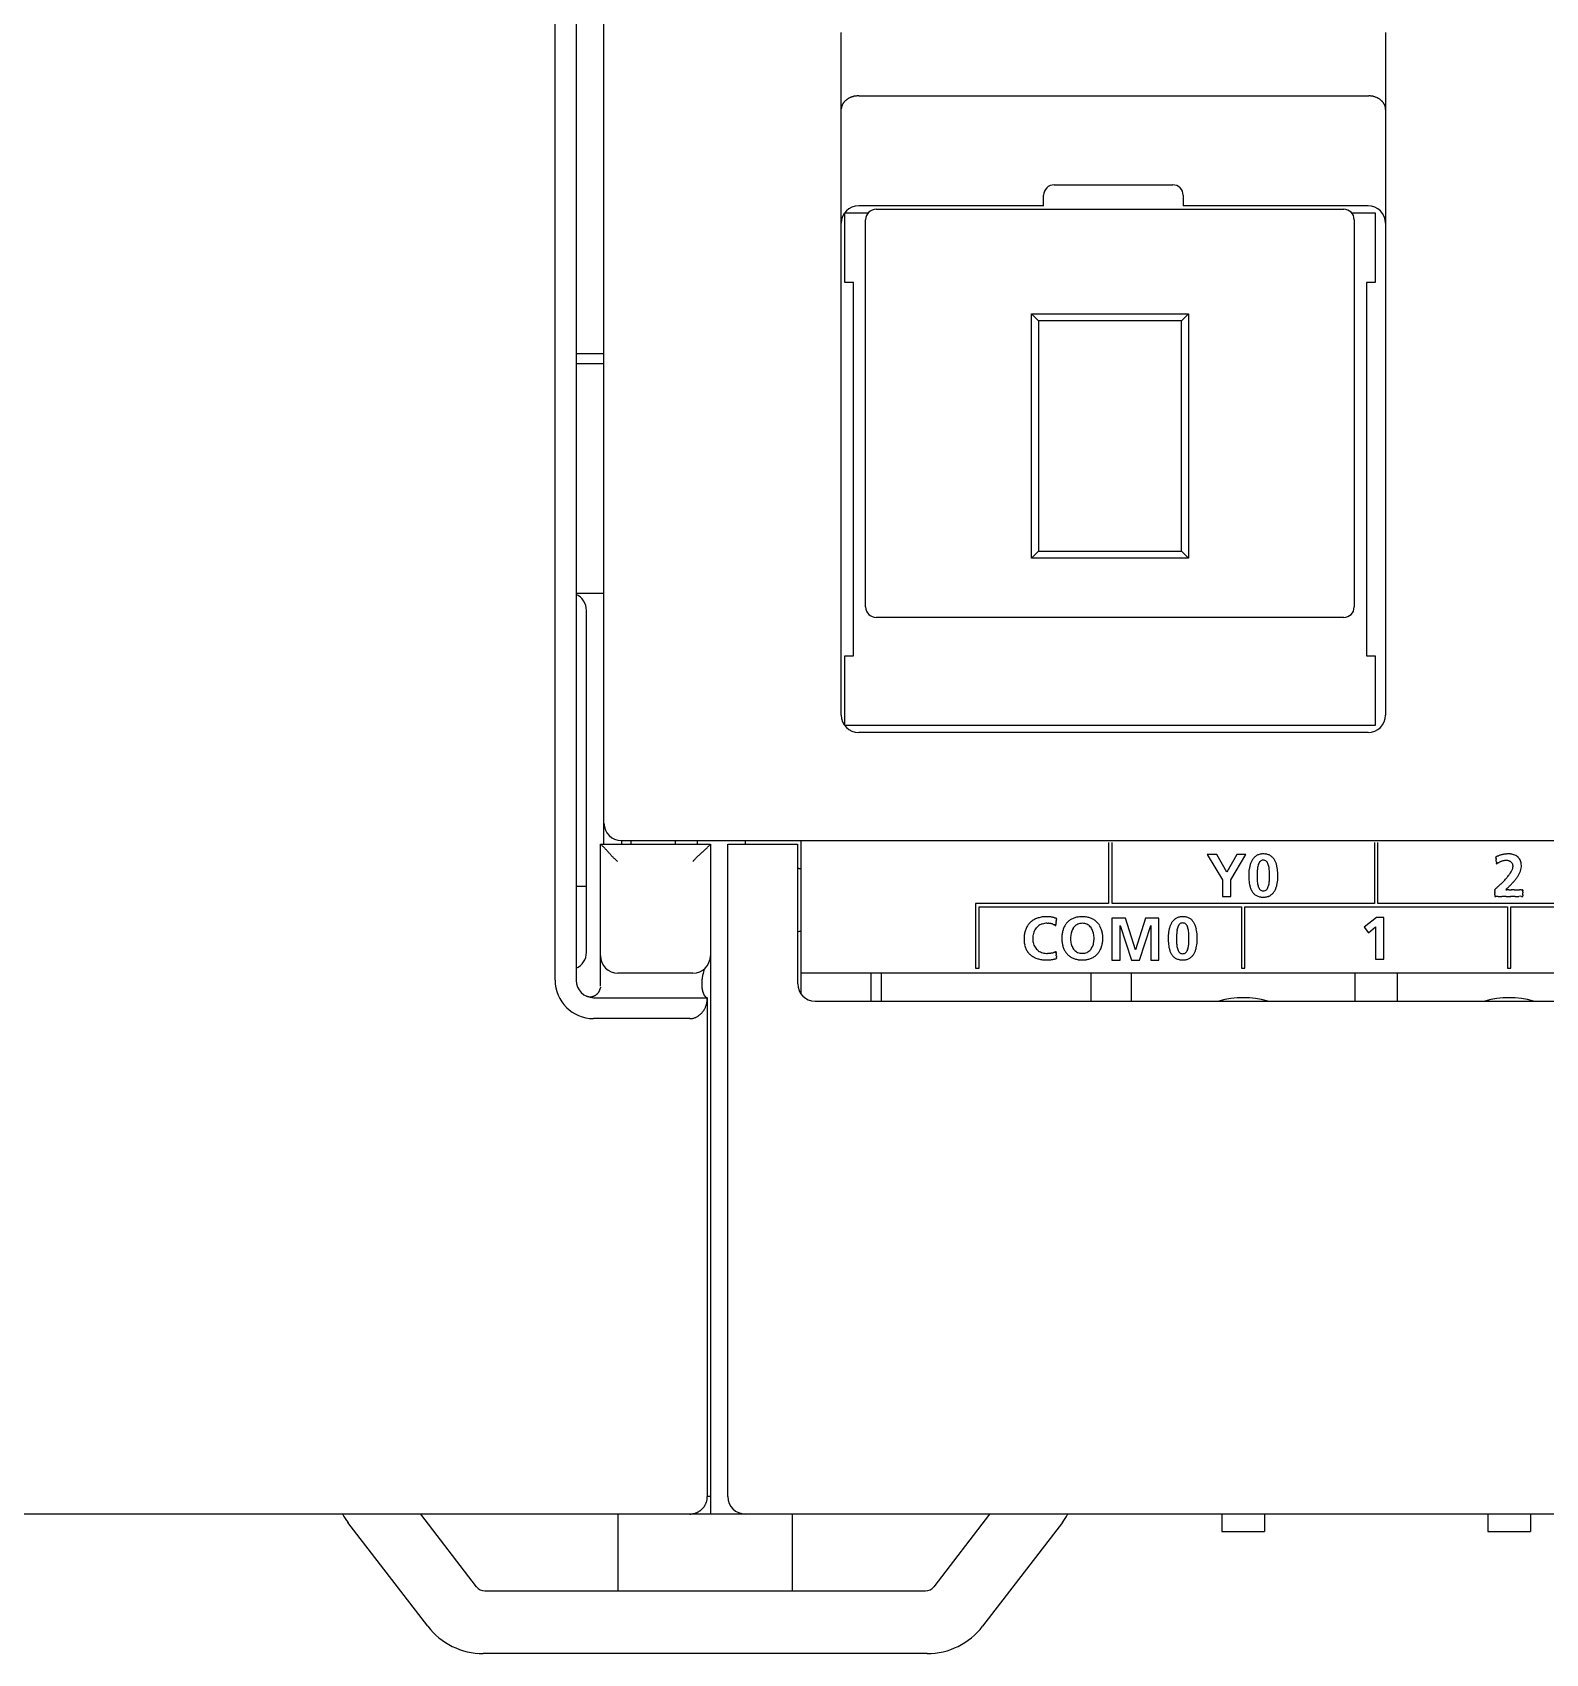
# Model space of a CAD drawing. Header units: millimetres. Extents: x -11 to 5160, y -11 to 2043.
# Drawn here: x 4475.01 to 4496.8, y 1638.58 to 1661.94 of the extents above; entities that cross this region are included whole.
import ezdxf

# ---------------------------------------------------------------- set-up
doc = ezdxf.new("R2010")
doc.units = ezdxf.units.MM

msp = doc.modelspace()

# ---------------------------------------------------------------- linework, layer by layer
at = {"color": 7, "linetype": 'Continuous'}
for p, q in [((4482.536, 1648.283), (4482.536, 1678.139)), ((4482.838, 1678.139), (4482.838, 1648.283)), ((4483.24, 1650.243), (4483.24, 1675.877)), ((4486.658, 1652.103), (4486.658, 1661.938)), ((4494.498, 1661.938), (4494.498, 1652.103)), ((4486.909, 1661.024), (4494.247, 1661.024)), ((4489.724, 1659.743), (4491.432, 1659.743)), ((4489.573, 1659.441), (4486.909, 1659.441)), ((4489.573, 1659.441), (4489.573, 1659.592)), ((4491.583, 1659.592), (4491.583, 1659.441)), ((4494.247, 1659.441), (4491.583, 1659.441)), ((4486.708, 1658.335), (4486.708, 1659.341)), ((4486.708, 1659.341), (4487.048, 1659.341)), ((4487.009, 1653.661), (4487.009, 1659.24)), ((4487.16, 1659.391), (4493.895, 1659.391)), ((4494.008, 1659.341), (4494.348, 1659.341)), ((4494.046, 1659.24), (4494.046, 1653.661)), ((4494.348, 1659.341), (4494.348, 1658.335)), ((4486.833, 1658.335), (4486.708, 1658.335)), ((4486.833, 1652.957), (4486.833, 1658.335)), ((4494.348, 1658.335), (4494.222, 1658.335)), ((4494.222, 1658.335), (4494.222, 1652.957)), ((4489.397, 1654.365), (4489.397, 1657.883)), ((4489.397, 1657.883), (4491.659, 1657.883)), ((4489.497, 1657.782), (4489.397, 1657.883)), ((4491.558, 1657.782), (4491.659, 1657.883)), ((4491.659, 1657.883), (4491.659, 1654.365)), ((4491.558, 1657.782), (4489.497, 1657.782)), ((4489.497, 1657.782), (4489.497, 1654.465)), ((4491.558, 1654.465), (4491.558, 1657.782)), ((4483.24, 1657.306), (4482.838, 1657.306)), ((4483.24, 1657.166), (4482.838, 1657.166)), ((4489.497, 1654.465), (4489.397, 1654.365)), ((4491.659, 1654.365), (4489.397, 1654.365)), ((4489.497, 1654.465), (4491.558, 1654.465)), ((4491.659, 1654.365), (4491.558, 1654.465)), ((4482.838, 1653.862), (4483.24, 1653.862)), ((4482.988, 1648.685), (4482.988, 1653.611)), ((4493.895, 1653.51), (4487.16, 1653.51)), ((4486.708, 1651.952), (4486.708, 1652.957)), ((4486.708, 1652.957), (4486.833, 1652.957)), ((4494.222, 1652.957), (4494.348, 1652.957)), ((4494.348, 1652.957), (4494.348, 1651.952)), ((4494.348, 1651.952), (4486.708, 1651.952)), ((4494.247, 1651.852), (4486.909, 1651.852)), ((4483.189, 1650.243), (4484.773, 1650.243)), ((4483.189, 1648.196), (4483.189, 1650.243)), ((4518.649, 1650.293), (4483.491, 1650.293)), ((4483.491, 1650.293), (4483.491, 1650.243)), ((4483.629, 1650.243), (4483.629, 1650.293)), ((4484.584, 1650.293), (4484.584, 1650.243)), ((4484.773, 1650.243), (4484.773, 1640.593)), ((4485.024, 1650.243), (4486.029, 1650.243)), ((4485.024, 1640.844), (4485.024, 1650.243)), ((4485.275, 1650.293), (4485.275, 1650.243)), ((4486.029, 1650.243), (4486.029, 1648.233)), ((4486.08, 1648.383), (4486.08, 1650.293)), ((4490.508, 1650.268), (4490.508, 1649.389)), ((4490.558, 1649.389), (4490.558, 1650.268)), ((4494.338, 1650.268), (4494.338, 1649.389)), ((4494.388, 1649.389), (4494.388, 1650.268)), ((4492.069, 1650.093), (4491.928, 1650.093)), ((4491.928, 1650.093), (4492.148, 1649.729)), ((4492.212, 1649.84), (4492.069, 1650.093)), ((4492.357, 1650.093), (4492.212, 1649.84)), ((4492.269, 1649.729), (4492.485, 1650.093)), ((4492.485, 1650.093), (4492.357, 1650.093)), ((4482.838, 1649.64), (4482.988, 1649.64)), ((4492.148, 1649.729), (4492.148, 1649.49)), ((4492.269, 1649.49), (4492.269, 1649.729)), ((4492.148, 1649.49), (4492.269, 1649.49)), ((4496.073, 1649.503), (4496.073, 1649.494)), ((4496.073, 1649.494), (4496.073, 1649.49)), ((4496.073, 1649.49), (4496.086, 1649.49)), ((4496.473, 1649.49), (4496.474, 1649.493)), ((4490.508, 1649.389), (4488.593, 1649.389)), ((4488.593, 1649.389), (4488.593, 1648.459)), ((4488.643, 1648.459), (4488.643, 1649.339)), ((4488.643, 1649.339), (4492.423, 1649.339)), ((4490.75, 1649.176), (4490.557, 1649.176)), ((4490.557, 1649.176), (4490.557, 1648.573)), ((4494.338, 1649.389), (4490.558, 1649.389)), ((4490.894, 1648.719), (4490.75, 1649.176)), ((4491.039, 1649.176), (4490.895, 1648.719)), ((4491.232, 1649.176), (4491.039, 1649.176)), ((4491.232, 1648.573), (4491.232, 1649.176)), ((4492.423, 1649.339), (4492.423, 1648.459)), ((4492.473, 1648.459), (4492.473, 1649.339)), ((4492.473, 1649.339), (4496.253, 1649.339)), ((4494.367, 1649.188), (4494.191, 1649.047)), ((4494.474, 1649.188), (4494.367, 1649.188)), ((4498.117, 1649.389), (4494.388, 1649.389)), ((4494.474, 1648.586), (4494.474, 1649.188)), ((4496.253, 1649.339), (4496.253, 1648.459)), ((4496.303, 1648.459), (4496.303, 1649.339)), ((4496.303, 1649.339), (4498.117, 1649.339)), ((4490.673, 1649.069), (4490.674, 1649.071)), ((4490.673, 1648.573), (4490.673, 1649.069)), ((4490.674, 1649.071), (4490.837, 1648.573)), ((4490.952, 1648.573), (4491.115, 1649.071)), ((4491.115, 1649.071), (4491.116, 1649.071)), ((4491.116, 1649.071), (4491.116, 1648.573)), ((4494.191, 1649.047), (4494.251, 1648.968)), ((4494.251, 1648.968), (4494.353, 1649.051)), ((4494.353, 1649.051), (4494.353, 1648.586)), ((4490.895, 1648.719), (4490.894, 1648.719)), ((4489.758, 1648.594), (4489.758, 1648.598)), ((4490.557, 1648.573), (4490.673, 1648.573)), ((4490.837, 1648.573), (4490.952, 1648.573)), ((4491.116, 1648.573), (4491.232, 1648.573)), ((4494.353, 1648.586), (4494.474, 1648.586)), ((4484.521, 1648.383), (4483.441, 1648.383)), ((4484.655, 1648.182), (4484.655, 1648.277)), ((4484.671, 1648.379), (4484.69, 1648.448)), ((4541.494, 1648.383), (4486.08, 1648.383)), ((4486.08, 1648.089), (4486.08, 1648.383)), ((4487.085, 1648.383), (4487.085, 1647.981)), ((4487.236, 1647.981), (4487.236, 1648.383)), ((4488.593, 1648.459), (4488.643, 1648.459)), ((4490.251, 1648.383), (4490.251, 1647.981)), ((4490.839, 1647.981), (4490.839, 1648.383)), ((4492.423, 1648.459), (4492.473, 1648.459)), ((4494.056, 1648.383), (4494.056, 1647.981)), ((4494.669, 1647.981), (4494.669, 1648.383)), ((4496.253, 1648.459), (4496.303, 1648.459)), ((4483.089, 1648.032), (4484.729, 1648.032)), ((4484.729, 1640.844), (4484.729, 1648.032)), ((4486.281, 1647.981), (4541.292, 1647.981)), ((4484.477, 1647.73), (4483.089, 1647.73)), ((4484.773, 1640.844), (4484.729, 1640.844)), ((4542.298, 1640.593), (4467.407, 1640.593)), ((4481.404, 1639.546), (4480.601, 1640.593)), ((4483.441, 1640.593), (4483.441, 1639.487)), ((4485.954, 1639.487), (4485.954, 1640.593)), ((4488.794, 1640.593), (4487.991, 1639.546)), ((4492.141, 1640.593), (4492.141, 1640.342)), ((4492.754, 1640.593), (4492.754, 1640.342)), ((4495.971, 1640.593), (4495.971, 1640.342)), ((4496.584, 1640.593), (4496.584, 1640.342)), ((4480.701, 1638.976), (4479.552, 1640.473)), ((4489.842, 1640.473), (4488.693, 1638.976)), ((4492.141, 1640.342), (4492.754, 1640.342)), ((4495.971, 1640.342), (4496.584, 1640.342)), ((4481.524, 1639.487), (4487.871, 1639.487)), ((4487.896, 1638.582), (4481.499, 1638.582))]:
    msp.add_line(p, q, dxfattribs=at)
for points in [[(4494.247, 1661.024), (4494.259, 1661.024)], [(4486.658, 1660.827), (4486.658, 1660.837)], [(4483.441, 1649.992), (4483.431, 1649.999), (4483.422, 1650.006), (4483.413, 1650.014), (4483.404, 1650.022), (4483.395, 1650.03), (4483.387, 1650.038), (4483.378, 1650.046), (4483.37, 1650.055), (4483.361, 1650.063), (4483.353, 1650.072), (4483.345, 1650.081), (4483.337, 1650.089), (4483.329, 1650.098), (4483.322, 1650.107), (4483.314, 1650.116), (4483.306, 1650.125), (4483.298, 1650.134), (4483.29, 1650.143), (4483.282, 1650.152), (4483.275, 1650.161), (4483.267, 1650.169), (4483.258, 1650.178), (4483.25, 1650.187), (4483.242, 1650.195), (4483.233, 1650.203), (4483.225, 1650.212), (4483.216, 1650.22), (4483.207, 1650.228), (4483.198, 1650.236), (4483.189, 1650.243)], [(4484.27, 1650.243), (4484.27, 1650.247), (4484.27, 1650.25), (4484.27, 1650.254), (4484.27, 1650.257), (4484.27, 1650.26), (4484.271, 1650.264), (4484.271, 1650.267), (4484.271, 1650.271), (4484.272, 1650.274), (4484.272, 1650.277), (4484.272, 1650.281), (4484.273, 1650.284), (4484.273, 1650.287), (4484.274, 1650.29), (4484.274, 1650.293)], [(4484.521, 1649.992), (4484.529, 1650.001), (4484.536, 1650.011), (4484.544, 1650.02), (4484.551, 1650.029), (4484.56, 1650.037), (4484.568, 1650.046), (4484.576, 1650.055), (4484.584, 1650.063), (4484.593, 1650.071), (4484.602, 1650.079), (4484.61, 1650.087), (4484.619, 1650.095), (4484.628, 1650.103), (4484.637, 1650.111), (4484.646, 1650.119), (4484.655, 1650.127), (4484.664, 1650.135), (4484.673, 1650.142), (4484.681, 1650.15), (4484.69, 1650.158), (4484.699, 1650.166), (4484.708, 1650.174), (4484.716, 1650.182), (4484.725, 1650.191), (4484.733, 1650.199), (4484.741, 1650.208), (4484.749, 1650.217), (4484.757, 1650.225), (4484.765, 1650.234), (4484.773, 1650.243)], [(4486.08, 1649.888), (4486.078, 1649.888)], [(4484.655, 1648.277), (4484.656, 1648.284), (4484.656, 1648.291), (4484.656, 1648.299), (4484.657, 1648.305), (4484.658, 1648.313), (4484.659, 1648.32), (4484.66, 1648.326), (4484.661, 1648.333), (4484.662, 1648.34), (4484.663, 1648.347), (4484.665, 1648.353), (4484.666, 1648.36), (4484.668, 1648.367), (4484.669, 1648.373), (4484.671, 1648.379)], [(4483.189, 1648.182), (4483.188, 1648.174)], [(4484.477, 1647.73), (4484.487, 1647.73), (4484.497, 1647.731), (4484.507, 1647.732), (4484.516, 1647.734), (4484.525, 1647.736), (4484.534, 1647.738), (4484.544, 1647.741), (4484.553, 1647.744), (4484.562, 1647.748), (4484.57, 1647.752), (4484.579, 1647.757), (4484.587, 1647.762), (4484.595, 1647.767), (4484.603, 1647.773), (4484.611, 1647.778), (4484.618, 1647.784), (4484.626, 1647.791), (4484.633, 1647.797), (4484.64, 1647.804), (4484.647, 1647.811), (4484.653, 1647.818), (4484.659, 1647.826), (4484.665, 1647.833), (4484.671, 1647.841), (4484.677, 1647.849), (4484.682, 1647.857), (4484.687, 1647.866), (4484.692, 1647.874), (4484.696, 1647.883), (4484.7, 1647.891), (4484.704, 1647.9), (4484.708, 1647.909), (4484.711, 1647.918), (4484.714, 1647.927), (4484.717, 1647.937), (4484.719, 1647.946), (4484.721, 1647.955), (4484.723, 1647.965), (4484.725, 1647.974), (4484.726, 1647.984), (4484.727, 1647.994), (4484.728, 1648.003), (4484.728, 1648.013), (4484.729, 1648.022), (4484.729, 1648.032)], [(4484.708, 1648.04), (4484.706, 1648.042), (4484.703, 1648.044), (4484.701, 1648.047), (4484.698, 1648.049), (4484.696, 1648.052), (4484.694, 1648.055), (4484.692, 1648.057), (4484.69, 1648.06), (4484.689, 1648.062), (4484.687, 1648.065), (4484.685, 1648.068), (4484.684, 1648.072), (4484.682, 1648.075), (4484.681, 1648.078), (4484.679, 1648.082), (4484.678, 1648.086), (4484.677, 1648.089), (4484.675, 1648.092), (4484.674, 1648.095), (4484.673, 1648.099), (4484.672, 1648.102), (4484.671, 1648.105), (4484.67, 1648.108), (4484.669, 1648.112), (4484.667, 1648.115), (4484.666, 1648.118), (4484.665, 1648.122), (4484.664, 1648.125), (4484.663, 1648.128), (4484.663, 1648.132), (4484.662, 1648.135), (4484.661, 1648.138), (4484.66, 1648.142), (4484.659, 1648.145), (4484.659, 1648.148), (4484.658, 1648.152), (4484.658, 1648.155), (4484.657, 1648.159), (4484.657, 1648.162), (4484.656, 1648.165), (4484.656, 1648.168), (4484.656, 1648.172), (4484.656, 1648.175), (4484.656, 1648.179), (4484.655, 1648.182)], [(4484.708, 1648.04), (4484.712, 1648.037), (4484.716, 1648.035), (4484.719, 1648.034), (4484.721, 1648.033), (4484.724, 1648.032)], [(4484.477, 1640.593), (4484.489, 1640.593)]]:
    msp.add_lwpolyline(points, dxfattribs=at)
for centre, radius, start, end in [((4486.804, 1660.828), 0.147, 172.8554, 176.5922), ((4486.816, 1660.827), 0.158, 169.3842, 172.9219), ((4486.823, 1660.825), 0.165, 165.9454, 169.4098), ((4486.821, 1660.825), 0.163, 162.1868, 165.7672), ((4486.823, 1660.825), 0.166, 158.6607, 162.266), ((4486.827, 1660.823), 0.17, 154.9636, 158.5611), ((4486.831, 1660.821), 0.175, 151.4878, 155.0504), ((4486.835, 1660.819), 0.179, 147.8788, 151.4292), ((4486.841, 1660.816), 0.186, 144.4749, 147.9759), ((4486.846, 1660.812), 0.192, 140.9632, 144.4213), ((4486.852, 1660.808), 0.199, 137.7149, 141.1037), ((4486.857, 1660.803), 0.207, 134.3539, 137.6813), ((4486.863, 1660.797), 0.215, 131.2387, 134.4895), ((4486.869, 1660.791), 0.223, 128.0596, 131.242), ((4486.875, 1660.784), 0.232, 125.0841, 128.1785), ((4486.881, 1660.776), 0.242, 122.0945, 125.0968), ((4486.885, 1660.77), 0.25, 119.2387, 122.1801), ((4486.887, 1660.765), 0.255, 116.3283, 119.2345), ((4486.894, 1660.754), 0.268, 113.7979, 116.5641), ((4486.903, 1660.734), 0.29, 111.274, 113.8214), ((4486.898, 1660.744), 0.279, 108.3516, 111.039), ((4486.889, 1660.769), 0.252, 105.3068, 108.336), ((4486.909, 1660.718), 0.306, 104.0194, 106.3617), ((4486.992, 1660.394), 0.642, 103.173, 104.1843), ((4486.896, 1660.754), 0.269, 97.702, 100.7147), ((4486.894, 1660.776), 0.247, 92.9504, 97.8983), ((4486.935, 1660.393), 0.632, 92.359, 94.8677), ((4494.248, 1660.722), 0.302, 85.5764, 87.8799), ((4494.247, 1660.701), 0.323, 83.4443, 85.6353), ((4494.246, 1660.693), 0.332, 81.2479, 83.4141), ((4494.247, 1660.704), 0.32, 78.8466, 81.1164), ((4494.247, 1660.71), 0.315, 76.4788, 78.81), ((4494.248, 1660.714), 0.31, 73.9927, 76.3747), ((4494.249, 1660.719), 0.305, 71.5387, 73.9681), ((4494.251, 1660.727), 0.298, 68.9329, 71.4343), ((4494.253, 1660.733), 0.29, 66.3119, 68.8748), ((4494.256, 1660.742), 0.282, 63.5483, 66.1843), ((4494.26, 1660.749), 0.273, 60.8148, 63.5183), ((4494.264, 1660.758), 0.264, 57.8889, 60.6693), ((4494.269, 1660.766), 0.255, 54.9882, 57.8456), ((4494.274, 1660.774), 0.245, 51.8798, 54.8208), ((4494.28, 1660.782), 0.235, 48.859, 51.8752), ((4494.285, 1660.788), 0.227, 45.6132, 48.6932), ((4494.292, 1660.796), 0.216, 42.3747, 45.5568), ((4494.3, 1660.804), 0.205, 38.8922, 42.1993), ((4494.304, 1660.807), 0.2, 35.6918, 39.0048), ((4494.302, 1660.806), 0.202, 32.371, 35.5619), ((4494.318, 1660.818), 0.182, 28.4145, 31.9315), ((4494.342, 1660.832), 0.154, 24.0533, 28.199), ((4494.323, 1660.818), 0.178, 22.1211, 25.4654), ((4494.154, 1660.748), 0.361, 20.8158, 22.292), ((4494.352, 1660.834), 0.145, 12.4851, 16.9659), ((4494.371, 1660.838), 0.126, 4.9135, 12.6126), ((4494.188, 1660.806), 0.311, 3.8597, 7.8719), ((4489.724, 1659.592), 0.151, 90, 180), ((4491.432, 1659.592), 0.151, 0, 90), ((4486.909, 1659.19), 0.251, 90, 180), ((4494.247, 1659.19), 0.251, 0, 90), ((4487.16, 1659.24), 0.151, 90, 180), ((4493.895, 1659.24), 0.151, 0, 90), ((4482.737, 1653.611), 0.251, 0, 66.4218), ((4487.16, 1653.661), 0.151, 180, 270), ((4493.895, 1653.661), 0.151, 270, 0), ((4486.909, 1652.103), 0.251, 180, 270), ((4494.247, 1652.103), 0.251, 270, 0), ((4483.491, 1650.545), 0.251, 180, 270), ((4492.732, 1649.913), 0.19, 96.1425, 109.7951), ((4492.737, 1649.875), 0.228, 83.4393, 96.3632), ((4492.742, 1649.904), 0.199, 70.1048, 83.9084), ((4496.27, 1649.694), 0.41, 99.3726, 102.2098), ((4496.268, 1649.71), 0.393, 96.4064, 99.3581), ((4496.267, 1649.718), 0.385, 93.4086, 96.4101), ((4496.266, 1649.736), 0.367, 90.2843, 93.4191), ((4496.266, 1649.793), 0.311, 83.9911, 90.4023), ((4496.273, 1649.859), 0.244, 76.087, 84.0055), ((4496.285, 1649.906), 0.195, 66.8651, 76.0979), ((4486.024, 1649.059), 0.832, 89.4078, 89.6643), ((4486.031, 1649.579), 0.313, 89.1326, 89.6548), ((4486.031, 1649.541), 0.35, 88.9188, 89.2232), ((4486.012, 1648.812), 1.079, 88.5692, 88.6461), ((4486.028, 1649.469), 0.422, 88.2751, 88.4928), ((4486.032, 1649.547), 0.344, 88.1774, 88.4631), ((4486.029, 1649.493), 0.398, 87.8158, 88.0566), ((4486.028, 1649.46), 0.432, 87.6208, 87.8398), ((4486.029, 1649.485), 0.407, 87.4607, 87.6954), ((4486.029, 1649.494), 0.397, 87.1284, 87.37), ((4486.029, 1649.488), 0.403, 86.95, 87.1874), ((4486.028, 1649.484), 0.408, 86.6166, 86.8523), ((4486.029, 1649.487), 0.404, 86.4442, 86.6817), ((4486.028, 1649.487), 0.404, 86.1123, 86.3507), ((4486.03, 1649.487), 0.404, 86.1122, 86.3507), ((4486.028, 1649.486), 0.405, 85.6128, 85.8514), ((4486.029, 1649.487), 0.405, 85.4425, 85.6816), ((4486.029, 1649.486), 0.405, 85.286, 85.5255), ((4486.03, 1649.486), 0.405, 85.1164, 85.3563), ((4486.029, 1649.487), 0.405, 84.7778, 85.0179), ((4486.029, 1649.486), 0.405, 84.4554, 84.696), ((4486.029, 1649.487), 0.405, 84.2868, 84.5277), ((4486.028, 1649.487), 0.404, 83.95, 84.1913), ((4486.029, 1649.486), 0.405, 83.7996, 84.0412), ((4486.03, 1649.487), 0.404, 83.6316, 83.8741), ((4486.029, 1649.487), 0.405, 83.2969, 83.5392), ((4486.028, 1649.483), 0.408, 82.9834, 83.2244), ((4493.12, 1649.798), 0.593, 171.4917, 176.101), ((4492.993, 1649.817), 0.464, 165.7445, 171.5025), ((4492.891, 1649.843), 0.359, 158.609, 165.7978), ((4492.81, 1649.875), 0.271, 149.5571, 158.653), ((4492.756, 1649.906), 0.209, 138.241, 149.5713), ((4492.73, 1649.93), 0.174, 124.7724, 138.149), ((4492.724, 1649.937), 0.165, 110.109, 124.5679), ((4493.301, 1649.821), 0.652, 175.0425, 177.7807), ((4493.091, 1649.839), 0.441, 171.0097, 175.0858), ((4492.941, 1649.864), 0.29, 165.09, 171.095), ((4492.836, 1649.892), 0.181, 156.2574, 165.2332), ((4492.771, 1649.921), 0.109, 142.8896, 156.4671), ((4492.74, 1649.944), 0.071, 123.6214, 142.9468), ((4492.735, 1649.95), 0.0637, 100.904, 122.6005), ((4492.736, 1649.944), 0.0696, 78.9793, 101.0207), ((4492.737, 1649.948), 0.0658, 57.936, 79.3232), ((4492.733, 1649.943), 0.072, 37.6355, 56.9109), ((4492.704, 1649.921), 0.109, 23.9598, 37.6619), ((4492.64, 1649.892), 0.179, 15.0495, 24.1609), ((4492.752, 1649.935), 0.167, 54.845, 69.7557), ((4492.538, 1649.863), 0.285, 9.0777, 15.1927), ((4492.391, 1649.839), 0.434, 5.0155, 9.1601), ((4492.194, 1649.821), 0.632, 2.2455, 5.0723), ((4492.748, 1649.93), 0.173, 40.7514, 54.6051), ((4492.721, 1649.908), 0.207, 29.0042, 40.6396), ((4492.665, 1649.877), 0.272, 19.8582, 29.0193), ((4492.578, 1649.845), 0.365, 12.8546, 19.9093), ((4492.462, 1649.818), 0.483, 7.4652, 12.9052), ((4492.323, 1649.799), 0.623, 3.2696, 7.5014), ((4496.098, 1650.055), 0.0106, 148.7695, 169.4997), ((4496.111, 1650.055), 0.0241, 175.2826, 195.4927), ((4495.974, 1650.032), 0.115, 2.2355, 8.5398), ((4496.109, 1650.041), 0.0289, 94.8915, 135.3327), ((4496.58, 1650.075), 0.492, 184.4993, 186.2759), ((4493.241, 1649.744), 2.863, 5.2242, 5.551), ((4494.305, 1649.828), 1.796, 5.135, 5.6403), ((4496.449, 1650.016), 0.356, 184.2791, 186.4962), ((4496.018, 1649.963), 0.0781, 1.6527, 9.1226), ((4496.095, 1649.973), 0.0131, 275.7553, 326.3842), ((4496.109, 1649.964), 0.0129, 174.2248, 196.5505), ((4496.141, 1649.921), 0.057, 112.3576, 128.3731), ((4496.055, 1650.224), 0.163, 288.6638, 295.7494), ((4495.793, 1650.609), 0.715, 297.2563, 298.5471), ((4496.205, 1649.881), 0.212, 106.6097, 112.0772), ((4496.238, 1649.78), 0.227, 113.0554, 117.1564), ((4496.307, 1649.57), 0.539, 105.4235, 107.578), ((4496.272, 1649.705), 0.309, 110.43, 113.4603), ((4496.264, 1649.719), 0.384, 102.1419, 105.1722), ((4496.248, 1649.767), 0.243, 106.4541, 110.3174), ((4496.243, 1649.784), 0.225, 102.3057, 106.4884), ((4496.238, 1649.807), 0.201, 97.6163, 102.298), ((4496.236, 1649.823), 0.186, 92.5157, 97.6058), ((4496.235, 1649.854), 0.154, 86.5762, 92.6326), ((4496.236, 1649.876), 0.132, 79.5378, 86.4506), ((4496.238, 1649.886), 0.122, 72.2006, 79.5885), ((4496.243, 1649.9), 0.107, 63.965, 72.2223), ((4496.249, 1649.914), 0.0921, 54.6102, 63.9846), ((4496.051, 1649.992), 0.295, 327.2882, 336.4724), ((4496.256, 1649.924), 0.0798, 43.9588, 54.6021), ((4496.262, 1649.929), 0.0719, 32.1152, 43.9044), ((4496.183, 1649.936), 0.152, 336.0234, 351.4694), ((4496.263, 1649.93), 0.0702, 19.5938, 32.0005), ((4496.258, 1649.929), 0.0754, 7.193, 19.4788), ((4496.24, 1649.927), 0.0943, 351.9701, 6.8719), ((4496.298, 1649.937), 0.162, 56.2975, 66.8365), ((4496.308, 1649.952), 0.144, 44.7092, 56.2206), ((4496.31, 1649.955), 0.14, 32.7613, 44.5907), ((4496.3, 1649.949), 0.152, 21.2694, 32.6532), ((4496.273, 1649.938), 0.181, 10.9427, 21.1855), ((4496.227, 1649.932), 0.228, 340.5859, 351.1831), ((4496.23, 1649.93), 0.224, 1.9046, 10.9899), ((4496.234, 1649.929), 0.22, 351.6816, 2.2594), ((4493.178, 1649.792), 0.651, 175.9702, 180.186), ((4493.298, 1649.787), 0.771, 179.7569, 182.8385), ((4493.204, 1649.78), 0.676, 182.6894, 186.3962), ((4493.024, 1649.76), 0.495, 186.3948, 191.5594), ((4492.9, 1649.734), 0.369, 191.4978, 198.3811), ((4493.648, 1649.807), 1, 177.76, 179.4546), ((4495.211, 1649.793), 2.563, 179.4817, 180.0746), ((4495.338, 1649.785), 2.69, 179.8924, 180.4467), ((4493.652, 1649.772), 1.004, 180.4596, 182.1183), ((4493.284, 1649.758), 0.636, 182.1033, 184.8688), ((4493.077, 1649.74), 0.428, 184.8237, 188.9658), ((4492.931, 1649.717), 0.28, 188.8799, 195.0017), ((4492.83, 1649.689), 0.175, 194.8583, 204.0063), ((4492.646, 1649.69), 0.173, 335.5708, 344.8549), ((4492.548, 1649.717), 0.275, 344.7118, 350.9447), ((4492.404, 1649.74), 0.421, 350.8616, 355.0735), ((4492.21, 1649.758), 0.616, 355.0154, 357.8691), ((4491.766, 1649.805), 1.06, 0.6205, 2.2198), ((4491.764, 1649.774), 1.062, 357.8991, 359.4672), ((4491.397, 1649.798), 1.429, 359.6944, 0.7581), ((4491.35, 1649.781), 1.476, 359.3208, 0.3312), ((4492.585, 1649.736), 0.357, 339.6594, 346.8029), ((4492.474, 1649.763), 0.471, 346.7545, 352.2928), ((4492.345, 1649.781), 0.602, 352.2516, 356.6094), ((4492.182, 1649.791), 0.765, 359.9339, 3.3064), ((4492.2, 1649.789), 0.747, 356.5901, 0.0406), ((4495.997, 1649.741), 0.162, 305.521, 319.8359), ((4496.743, 1649.01), 0.882, 131.6606, 134.8134), ((4495.432, 1650.443), 1.06, 313.1427, 316.0435), ((4495.192, 1650.689), 1.404, 315.5963, 317.8793), ((4495.631, 1650.291), 0.811, 317.943, 321.8618), ((4495.849, 1650.035), 0.586, 312.1641, 316.7651), ((4495.86, 1650.113), 0.521, 321.7241, 327.4869), ((4471.71, 1673.971), 34.581, 315.2669, 315.3469), ((4495.561, 1650.397), 1.046, 315.76, 318.4222), ((4495.709, 1650.268), 0.849, 318.2729, 321.5168), ((4495.928, 1650.094), 0.57, 321.5312, 326.2502), ((4496.059, 1650.007), 0.412, 326.1941, 332.4911), ((4496.155, 1649.957), 0.304, 332.4856, 340.6716), ((4492.807, 1649.703), 0.271, 198.3265, 207.4936), ((4492.748, 1649.673), 0.205, 207.4726, 219.3336), ((4492.721, 1649.651), 0.17, 219.4567, 233.7418), ((4492.718, 1649.648), 0.165, 234.017, 249.4021), ((4492.73, 1649.682), 0.202, 249.7714, 263.8911), ((4492.768, 1649.661), 0.107, 203.804, 217.5778), ((4492.739, 1649.639), 0.0707, 217.561, 236.9126), ((4492.735, 1649.635), 0.0648, 237.9364, 259.3763), ((4492.736, 1649.722), 0.242, 263.4271, 276.343), ((4492.736, 1649.642), 0.0718, 259.2072, 280.7928), ((4492.738, 1649.637), 0.0669, 280.4046, 301.5361), ((4492.742, 1649.68), 0.2, 276.0147, 289.6675), ((4492.734, 1649.64), 0.0716, 302.5613, 321.857), ((4492.707, 1649.662), 0.106, 321.8699, 335.7636), ((4492.752, 1649.649), 0.167, 289.9962, 304.7445), ((4492.748, 1649.653), 0.172, 304.9791, 318.7476), ((4492.723, 1649.674), 0.205, 318.8617, 330.4983), ((4492.669, 1649.705), 0.267, 330.4879, 339.7082), ((4496.102, 1649.579), 0.0317, 110.0484, 156.7919), ((4496.103, 1649.589), 0.0296, 175.6676, 184.3324), ((4495.886, 1649.582), 0.187, 358.4959, 1.5041), ((4496.925, 1649.57), 0.851, 179.5432, 180.4568), ((4492.583, 1649.556), 3.49, 359.8705, 0.1295), ((4509.554, 1649.539), 13.481, 179.9651, 180.0349), ((4446.269, 1649.523), 49.804, 359.9911, 0.0089), ((4672.951, 1649.509), 176.878, 179.99789, 180.00211), ((4496.104, 1337.568), 311.923, 89.99674, 90.00326), ((4496.148, 1739.645), 90.154, 269.9836, 270.0164), ((4496.204, 1624.105), 25.385, 89.9306, 90.0694), ((4496.257, 1649.575), 0.0293, 120.7306, 158.659), ((4496.238, 1649.617), 0.0329, 255.8571, 284.1429), ((4496.268, 1656.362), 6.871, 269.7284, 270.2716), ((4496.26, 1649.405), 0.181, 85.6201, 94.3799), ((4496.292, 1650.378), 0.793, 268.7173, 271.2827), ((4496.331, 1647.712), 1.779, 88.9917, 91.0083), ((4496.329, 1646.311), 3.275, 89.6547, 90.3453), ((4496.369, 1672.91), 23.325, 269.9513, 270.0487), ((4496.39, 1649.924), 0.434, 266.4436, 273.5564), ((4496.407, 1656.848), 7.263, 269.858, 270.142), ((4496.436, 1649.397), 0.0956, 78.2596, 101.7404), ((4496.439, 1648.124), 1.462, 89.4405, 90.5595), ((4496.462, 1649.867), 0.281, 268.2412, 271.7588), ((4496.464, 1649.503), 0.0157, 235.6255, 304.3745), ((4496.471, 1649.58), 0.00568, 65.197, 100.154), ((4496.511, 1649.575), 0.0377, 172.3928, 187.6072), ((4496.468, 1649.582), 0.00668, 337.0018, 22.9982), ((4496.306, 1649.563), 0.168, 357.7352, 2.2648), ((4497.185, 1649.549), 0.711, 179.3935, 180.6065), ((4487.598, 1649.534), 8.876, 359.9503, 0.0497), ((4495.445, 1649.519), 1.029, 359.6032, 0.3968), ((4496.695, 1649.506), 0.221, 178.4921, 181.5079), ((4496.429, 1649.496), 0.045, 355.1828, 4.8172), ((4489.577, 1648.899), 0.294, 111.9496, 122.4174), ((4489.596, 1648.852), 0.344, 102.4857, 111.9331), ((4489.615, 1648.765), 0.434, 94.3515, 102.4171), ((4489.618, 1648.748), 0.45, 89.0242, 94.6634), ((4489.619, 1648.821), 0.377, 86.8546, 88.9351), ((4489.618, 1648.815), 0.383, 84.649, 86.8037), ((4489.616, 1648.783), 0.416, 82.6145, 84.6787), ((4489.613, 1648.762), 0.437, 80.5737, 82.5951), ((4489.623, 1648.819), 0.379, 78.2929, 80.6656), ((4489.563, 1648.549), 0.655, 76.5814, 77.968), ((4489.683, 1649.037), 0.154, 71.9506, 77.876), ((4489.763, 1649.26), 0.084, 246.9531, 257.7121), ((4489.747, 1649.164), 0.0139, 42.4426, 95.8285), ((4489.836, 1649.157), 0.0798, 171.5574, 178.7248), ((4489.744, 1649.172), 0.0128, 344.7642, 5.5181), ((4490.093, 1648.944), 0.249, 118.2989, 129.2013), ((4490.104, 1648.924), 0.272, 107.8082, 118.2443), ((4490.12, 1648.872), 0.326, 98.3737, 107.7005), ((4490.127, 1648.836), 0.362, 89.4932, 98.6253), ((4490.133, 1648.846), 0.352, 81.1713, 90.4658), ((4490.139, 1648.878), 0.32, 71.9476, 81.3942), ((4490.153, 1648.923), 0.273, 61.4478, 71.8439), ((4490.162, 1648.94), 0.254, 50.6502, 61.3972), ((4491.569, 1649.025), 0.174, 124.773, 138.1495), ((4491.563, 1649.032), 0.165, 110.1095, 124.5685), ((4491.571, 1649.008), 0.19, 96.1427, 109.7956), ((4491.576, 1648.97), 0.228, 83.4392, 96.3634), ((4491.581, 1648.999), 0.199, 70.1043, 83.9082), ((4491.591, 1649.03), 0.167, 54.8443, 69.7552), ((4491.587, 1649.026), 0.173, 40.7507, 54.6044), ((4486.029, 1649.389), 0.402, 270, 277.1808), ((4489.688, 1648.883), 0.397, 166.538, 175.3242), ((4489.612, 1648.901), 0.319, 156.36, 166.4697), ((4489.574, 1648.918), 0.278, 145.3289, 156.3151), ((4489.559, 1648.928), 0.26, 133.8145, 145.2352), ((4489.562, 1648.923), 0.265, 122.4927, 133.7193), ((4489.685, 1648.887), 0.268, 168.6514, 176.8716), ((4489.656, 1648.892), 0.239, 159.8044, 168.6317), ((4489.635, 1648.9), 0.217, 150.4013, 159.8031), ((4489.619, 1648.909), 0.199, 140.389, 150.3829), ((4489.61, 1648.916), 0.187, 129.8717, 140.3556), ((4489.607, 1648.919), 0.183, 119.0442, 129.8265), ((4489.61, 1648.914), 0.189, 108.2537, 118.9716), ((4489.614, 1648.902), 0.201, 97.6997, 108.2588), ((4489.619, 1648.855), 0.249, 89.5787, 97.4691), ((4489.62, 1648.76), 0.343, 87.4753, 89.8113), ((4489.621, 1648.777), 0.327, 85.1231, 87.5721), ((4489.625, 1648.827), 0.276, 82.1748, 85.0811), ((4489.63, 1648.862), 0.241, 78.8532, 82.2107), ((4489.626, 1648.843), 0.26, 75.5441, 78.7095), ((4489.65, 1648.932), 0.169, 70.9906, 76.0021), ((4490.078, 1650.08), 1.057, 249.3224, 250.1486), ((4489.708, 1649.042), 0.0454, 55.8746, 76.0086), ((4489.748, 1649.088), 0.0169, 212.5994, 271.8117), ((4489.86, 1649.07), 0.111, 172.8049, 177.4773), ((4489.734, 1649.075), 0.0149, 348.6636, 1.6187), ((4489.234, 1649.134), 0.518, 354.4153, 355.8669), ((4491.712, 1648.938), 1.968, 174.9133, 175.3689), ((4486.348, 1649.41), 3.417, 355.002, 355.2802), ((4491.167, 1649.017), 1.418, 174.8188, 175.4635), ((4489.395, 1649.182), 0.362, 354.0512, 356.231), ((4490.247, 1648.893), 0.412, 169.0177, 176.5997), ((4490.177, 1648.906), 0.341, 160.3645, 168.9977), ((4490.13, 1648.923), 0.291, 150.7591, 160.356), ((4490.102, 1648.939), 0.259, 140.2805, 150.7157), ((4490.091, 1648.948), 0.245, 129.2882, 140.2117), ((4490.283, 1648.89), 0.322, 171.2634, 177.2166), ((4490.249, 1648.895), 0.288, 164.7202, 171.2953), ((4490.209, 1648.906), 0.246, 157.2396, 164.7501), ((4490.172, 1648.922), 0.206, 148.5235, 157.2647), ((4490.143, 1648.939), 0.173, 138.3495, 148.5272), ((4490.127, 1648.954), 0.151, 126.745, 138.3047), ((4490.121, 1648.961), 0.142, 114.1684, 126.6351), ((4490.124, 1648.954), 0.15, 101.5247, 114.0198), ((4490.129, 1648.927), 0.176, 89.7845, 101.4149), ((4490.13, 1648.927), 0.176, 78.5887, 90.219), ((4490.135, 1648.954), 0.15, 65.9883, 78.4814), ((4490.138, 1648.961), 0.142, 53.3672, 65.8388), ((4490.133, 1648.954), 0.15, 41.6905, 53.2571), ((4490.116, 1648.939), 0.173, 31.4615, 41.6453), ((4490.088, 1648.922), 0.206, 22.7206, 31.4651), ((4490.051, 1648.906), 0.246, 15.2352, 22.7458), ((4490.011, 1648.895), 0.288, 8.6934, 15.2652), ((4489.977, 1648.89), 0.322, 2.7788, 8.7253), ((4490.163, 1648.942), 0.251, 39.8612, 50.5748), ((4490.153, 1648.934), 0.265, 29.546, 39.8031), ((4490.127, 1648.919), 0.294, 19.9917, 29.5085), ((4490.086, 1648.904), 0.338, 11.3065, 19.9831), ((4490.025, 1648.892), 0.4, 3.5327, 11.2859), ((4492.017, 1648.887), 0.651, 175.9702, 180.186), ((4491.959, 1648.893), 0.593, 171.4916, 176.1009), ((4491.832, 1648.912), 0.464, 165.7445, 171.5024), ((4491.73, 1648.938), 0.359, 158.6091, 165.7978), ((4491.649, 1648.97), 0.271, 149.5574, 158.6531), ((4491.595, 1649.002), 0.209, 138.2415, 149.5717), ((4492.487, 1648.902), 1, 177.7599, 179.4546), ((4492.14, 1648.916), 0.652, 175.0425, 177.7807), ((4491.93, 1648.935), 0.441, 171.0097, 175.0858), ((4491.78, 1648.959), 0.29, 165.09, 171.095), ((4491.675, 1648.987), 0.181, 156.2574, 165.2332), ((4491.61, 1649.016), 0.109, 142.8896, 156.4671), ((4491.579, 1649.04), 0.071, 123.6214, 142.9468), ((4491.574, 1649.045), 0.0637, 100.904, 122.6005), ((4491.575, 1649.039), 0.0696, 78.9793, 101.0207), ((4491.577, 1649.043), 0.0658, 57.936, 79.3232), ((4491.572, 1649.038), 0.072, 37.6355, 56.9109), ((4491.543, 1649.016), 0.109, 23.9598, 37.6619), ((4491.479, 1648.987), 0.179, 15.0495, 24.1609), ((4491.377, 1648.959), 0.285, 9.0777, 15.1927), ((4491.23, 1648.935), 0.434, 5.0155, 9.1601), ((4491.033, 1648.917), 0.632, 2.2455, 5.0723), ((4490.605, 1648.9), 1.06, 0.6205, 2.2198), ((4491.56, 1649.003), 0.207, 29.0037, 40.6389), ((4491.504, 1648.972), 0.272, 19.8578, 29.0187), ((4491.417, 1648.94), 0.365, 12.8544, 19.9089), ((4491.301, 1648.913), 0.483, 7.4651, 12.905), ((4491.163, 1648.895), 0.623, 3.2695, 7.5013), ((4491.021, 1648.886), 0.765, 359.9339, 3.3063), ((4489.736, 1648.878), 0.445, 175.0714, 183.4655), ((4489.658, 1648.872), 0.367, 183.2843, 192.7008), ((4489.584, 1648.855), 0.292, 192.7786, 203.5929), ((4489.55, 1648.841), 0.255, 203.6685, 215.2775), ((4489.7, 1648.885), 0.284, 176.7675, 184.7542), ((4489.676, 1648.883), 0.26, 184.6701, 193.0149), ((4489.645, 1648.876), 0.228, 193.0348, 202.1215), ((4489.623, 1648.867), 0.205, 202.1313, 211.8983), ((4489.61, 1648.859), 0.188, 211.9306, 222.3106), ((4489.604, 1648.854), 0.181, 222.3608, 233.1355), ((4489.605, 1648.855), 0.183, 233.1961, 244.0459), ((4489.753, 1648.684), 0.0109, 90.3216, 137.87), ((4489.743, 1648.692), 0.0103, 350.0681, 15.826), ((4490.303, 1648.889), 0.468, 176.4779, 183.4949), ((4490.257, 1648.885), 0.423, 183.3451, 190.7749), ((4490.185, 1648.871), 0.349, 190.7952, 199.2772), ((4490.136, 1648.854), 0.298, 199.2808, 208.7428), ((4490.106, 1648.838), 0.263, 208.7814, 219.1365), ((4490.318, 1648.888), 0.358, 177.234, 182.674), ((4490.314, 1648.887), 0.354, 182.5473, 188.0829), ((4490.264, 1648.88), 0.303, 188.0662, 194.4245), ((4490.215, 1648.867), 0.252, 194.3886, 201.8218), ((4490.172, 1648.85), 0.205, 201.7967, 210.6262), ((4490.141, 1648.832), 0.169, 210.6247, 221.0446), ((4490.124, 1648.817), 0.147, 221.1067, 232.9837), ((4490.119, 1648.811), 0.139, 233.0965, 245.8918), ((4490.141, 1648.811), 0.139, 294.1011, 306.901), ((4490.136, 1648.817), 0.147, 307.0142, 318.8981), ((4490.119, 1648.831), 0.169, 318.9606, 329.3866), ((4490.088, 1648.85), 0.205, 329.3853, 338.218), ((4490.045, 1648.867), 0.252, 338.1928, 345.6259), ((4489.996, 1648.88), 0.303, 345.59, 351.9449), ((4489.945, 1648.887), 0.354, 351.9283, 357.4572), ((4489.941, 1648.888), 0.358, 357.3303, 2.7617), ((4490.148, 1648.843), 0.269, 320.7698, 330.9475), ((4490.12, 1648.858), 0.301, 330.9806, 340.3649), ((4490.078, 1648.873), 0.346, 340.3688, 348.8966), ((4490.016, 1648.885), 0.409, 348.9173, 356.5211), ((4489.978, 1648.889), 0.447, 356.3855, 3.6407), ((4492.137, 1648.882), 0.771, 179.7569, 182.8385), ((4492.043, 1648.876), 0.676, 182.6894, 186.3962), ((4491.863, 1648.855), 0.495, 186.3948, 191.5594), ((4491.74, 1648.83), 0.369, 191.4978, 198.3811), ((4491.646, 1648.799), 0.271, 198.3265, 207.4936), ((4494.051, 1648.889), 2.564, 179.4818, 180.0745), ((4494.179, 1648.88), 2.692, 179.8923, 180.4461), ((4492.491, 1648.867), 1.004, 180.459, 182.1174), ((4492.123, 1648.853), 0.636, 182.1025, 184.8678), ((4491.916, 1648.836), 0.428, 184.8228, 188.9649), ((4491.77, 1648.812), 0.28, 188.8789, 195.001), ((4491.669, 1648.785), 0.175, 194.8576, 204.0061), ((4491.607, 1648.756), 0.107, 203.8038, 217.5782), ((4491.546, 1648.757), 0.106, 321.8699, 335.7636), ((4491.485, 1648.785), 0.173, 335.5708, 344.8549), ((4491.387, 1648.812), 0.275, 344.7118, 350.9447), ((4491.243, 1648.836), 0.421, 350.8616, 355.0735), ((4491.049, 1648.853), 0.616, 355.0154, 357.8691), ((4490.603, 1648.869), 1.062, 357.8991, 359.4672), ((4490.236, 1648.893), 1.429, 359.6944, 0.7581), ((4490.189, 1648.877), 1.476, 359.3208, 0.3312), ((4491.508, 1648.8), 0.267, 330.4889, 339.7092), ((4491.424, 1648.831), 0.357, 339.6603, 346.8037), ((4491.313, 1648.858), 0.471, 346.7554, 352.2935), ((4491.184, 1648.876), 0.602, 352.2523, 356.6098), ((4491.039, 1648.885), 0.747, 356.5904, 0.0406), ((4482.737, 1648.685), 0.251, 293.5782, 0), ((4483.441, 1648.635), 0.251, 180, 270), ((4484.521, 1648.635), 0.251, 270, 0), ((4489.541, 1648.835), 0.244, 215.396, 227.146), ((4489.55, 1648.846), 0.258, 227.2453, 238.4024), ((4489.57, 1648.878), 0.296, 238.4599, 248.5135), ((4489.592, 1648.934), 0.356, 248.5154, 257.323), ((4489.612, 1649.025), 0.449, 257.3521, 264.8002), ((4489.611, 1648.868), 0.196, 244.1141, 254.6319), ((4489.617, 1648.891), 0.22, 254.6453, 264.6261), ((4489.619, 1649.078), 0.502, 264.597, 270.59), ((4489.622, 1648.942), 0.272, 264.7049, 271.1792), ((4489.619, 1649.006), 0.431, 270.5877, 272.5797), ((4489.621, 1649.032), 0.361, 271.0509, 273.5734), ((4489.619, 1649.003), 0.428, 272.6513, 274.6734), ((4489.618, 1649.081), 0.411, 273.5293, 275.7832), ((4489.614, 1649.073), 0.498, 274.6521, 276.398), ((4489.616, 1649.096), 0.426, 275.7896, 277.9642), ((4489.607, 1649.13), 0.555, 276.4019, 277.9723), ((4489.622, 1649.059), 0.388, 277.9108, 280.2604), ((4489.597, 1649.204), 0.63, 277.9695, 279.3548), ((4489.612, 1649.106), 0.436, 280.3844, 282.409), ((4489.583, 1649.289), 0.716, 279.3545, 280.5699), ((4489.664, 1648.881), 0.206, 281.9085, 285.9851), ((4489.564, 1649.389), 0.818, 280.5673, 281.6269), ((4489.9, 1648.118), 0.593, 106.2658, 107.5819), ((4489.533, 1649.54), 0.972, 281.6321, 282.5174), ((4489.726, 1648.723), 0.0365, 280.8536, 300.3811), ((4489.516, 1649.616), 1.05, 282.4955, 283.3061), ((4489.818, 1648.689), 0.0648, 178.579, 187.3151), ((4489.46, 1648.659), 0.295, 1.6256, 4.2685), ((4490.961, 1648.721), 1.208, 182.5727, 183.3214), ((4485.098, 1648.403), 4.663, 2.8463, 3.0479), ((4506.956, 1649.513), 17.222, 182.9213, 182.9728), ((4428.69, 1645.469), 61.148, 2.94097, 2.95314), ((4701.011, 1659.478), 211.533, 182.94585, 182.94826), ((4490.093, 1648.827), 0.246, 219.2032, 230.1266), ((4490.094, 1648.829), 0.248, 230.2118, 241.2116), ((4490.104, 1648.849), 0.27, 241.2857, 251.8361), ((4490.118, 1648.893), 0.316, 251.8905, 261.5453), ((4490.124, 1648.824), 0.153, 246.1354, 258.5236), ((4490.128, 1648.96), 0.385, 261.5349, 270.1968), ((4490.128, 1648.84), 0.169, 258.2857, 270.6891), ((4490.132, 1648.84), 0.169, 269.3088, 281.7095), ((4490.131, 1648.952), 0.377, 269.8817, 278.634), ((4490.136, 1648.824), 0.153, 281.4701, 293.857), ((4490.14, 1648.886), 0.31, 278.6804, 288.4733), ((4490.152, 1648.85), 0.272, 288.5164, 299.0183), ((4490.161, 1648.833), 0.253, 299.0896, 309.93), ((4490.161, 1648.833), 0.253, 310.0029, 320.7135), ((4491.588, 1648.768), 0.205, 207.4726, 219.3336), ((4491.56, 1648.746), 0.17, 219.4567, 233.7418), ((4491.557, 1648.743), 0.165, 234.017, 249.4021), ((4491.569, 1648.778), 0.202, 249.7714, 263.8911), ((4491.578, 1648.734), 0.0707, 217.5616, 236.9136), ((4491.574, 1648.73), 0.0648, 237.9375, 259.3769), ((4491.575, 1648.817), 0.242, 263.4271, 276.343), ((4491.575, 1648.737), 0.0718, 259.2074, 280.7926), ((4491.577, 1648.732), 0.0668, 280.4046, 301.5361), ((4491.581, 1648.775), 0.2, 276.0147, 289.6677), ((4491.573, 1648.735), 0.0716, 302.5613, 321.857), ((4491.591, 1648.744), 0.167, 289.9964, 304.7449), ((4491.587, 1648.748), 0.172, 304.9796, 318.7484), ((4491.562, 1648.77), 0.205, 318.8625, 330.4992), ((4483.089, 1648.283), 0.553, 180, 270), ((4483.089, 1648.283), 0.251, 180, 270), ((4486.281, 1648.233), 0.251, 180, 270), ((4483.08, 1648.334), 0.294, 249.7987, 253.5843), ((4483.036, 1648.164), 0.119, 250.8093, 258.0504), ((4483.039, 1648.178), 0.133, 257.8394, 262.233), ((4483.043, 1648.339), 0.294, 265.7345, 267.3625), ((4483.037, 1648.199), 0.154, 267.1201, 270.5859), ((4483.041, 1648.176), 0.131, 269.1896, 273.5327), ((4483.039, 1648.193), 0.148, 273.6116, 277.4509), ((4483.037, 1648.202), 0.158, 277.7977, 281.4039), ((4483.039, 1648.196), 0.151, 281.4132, 285.2446), ((4483.04, 1648.194), 0.149, 285.0497, 288.977), ((4483.039, 1648.196), 0.151, 289.0406, 292.9335), ((4483.038, 1648.197), 0.152, 292.9232, 296.7993), ((4483.038, 1648.197), 0.152, 296.9087, 300.7986), ((4483.038, 1648.197), 0.152, 300.7222, 304.6105), ((4483.038, 1648.197), 0.153, 304.6936, 308.5527), ((4483.038, 1648.197), 0.153, 308.5731, 312.4094), ((4483.037, 1648.198), 0.153, 312.522, 316.3132), ((4483.037, 1648.198), 0.153, 316.2822, 320.0415), ((4483.036, 1648.198), 0.154, 320.2083, 323.9043), ((4483.036, 1648.198), 0.154, 323.8812, 327.5317), ((4483.035, 1648.198), 0.155, 327.7207, 331.2846), ((4483.036, 1648.198), 0.154, 331.2529, 334.7738), ((4483.036, 1648.197), 0.154, 334.9562, 338.4104), ((4483.035, 1648.197), 0.155, 338.4222, 341.7847), ((4483.029, 1648.199), 0.161, 342.0222, 345.1877), ((4483.036, 1648.197), 0.154, 345.2177, 348.4496), ((4483.051, 1648.194), 0.139, 348.3099, 351.8007), ((4483.058, 1648.195), 0.132, 355.4457, 355.6718), ((4483.073, 1648.193), 0.116, 355.0714, 355.4617), ((4482.877, 1648.209), 0.313, 355.1874, 355.3774), ((4492.448, 1646.775), 1.257, 73.7398, 106.2602), ((4496.278, 1646.775), 1.257, 73.7398, 106.2602), ((4484.509, 1640.83), 0.217, 337.1111, 340.7138), ((4484.472, 1640.849), 0.258, 339.4975, 342.3335), ((4484.21, 1640.934), 0.533, 342.1673, 343.4026), ((4484.507, 1640.833), 0.22, 346.4582, 350.1685), ((4484.53, 1640.83), 0.197, 349.9931, 356.1991), ((4484.231, 1640.87), 0.498, 353.7992, 356.9798), ((4485.275, 1640.844), 0.251, 180, 270), ((4480.35, 1641.085), 1.005, 209.7309, 217.5041), ((4484.477, 1640.832), 0.239, 272.8668, 275.7857), ((4484.476, 1640.85), 0.257, 275.7703, 278.543), ((4484.475, 1640.858), 0.265, 278.5088, 281.2404), ((4484.475, 1640.851), 0.258, 281.4148, 284.2614), ((4484.476, 1640.85), 0.257, 284.2514, 287.1526), ((4484.475, 1640.85), 0.257, 287.2707, 290.2075), ((4484.475, 1640.85), 0.258, 290.1767, 293.1371), ((4484.475, 1640.849), 0.256, 293.2711, 296.2791), ((4484.475, 1640.849), 0.256, 296.2536, 299.2872), ((4484.475, 1640.848), 0.256, 299.4049, 302.4721), ((4484.475, 1640.848), 0.255, 302.4441, 305.5286), ((4484.475, 1640.847), 0.255, 305.6206, 308.7282), ((4484.476, 1640.847), 0.254, 308.6845, 311.8054), ((4484.476, 1640.846), 0.253, 311.9036, 315.0413), ((4484.476, 1640.846), 0.253, 315.0037, 318.1403), ((4484.476, 1640.846), 0.254, 318.1985, 321.3215), ((4484.477, 1640.845), 0.252, 321.3217, 324.4626), ((4484.48, 1640.842), 0.248, 324.5167, 327.6964), ((4484.477, 1640.845), 0.252, 327.5226, 330.6224), ((4484.466, 1640.851), 0.264, 330.666, 333.5796), ((4484.481, 1640.842), 0.247, 333.8989, 337.0333), ((4489.045, 1641.085), 1.005, 322.4959, 330.2691), ((4481.524, 1639.638), 0.151, 217.5041, 270), ((4487.871, 1639.638), 0.151, 270, 322.4959), ((4481.499, 1639.588), 1.005, 217.5041, 270), ((4487.896, 1639.588), 1.005, 270, 322.4959)]:
    msp.add_arc(centre, radius, start, end, dxfattribs=at)

doc.saveas('drawing.dxf')
